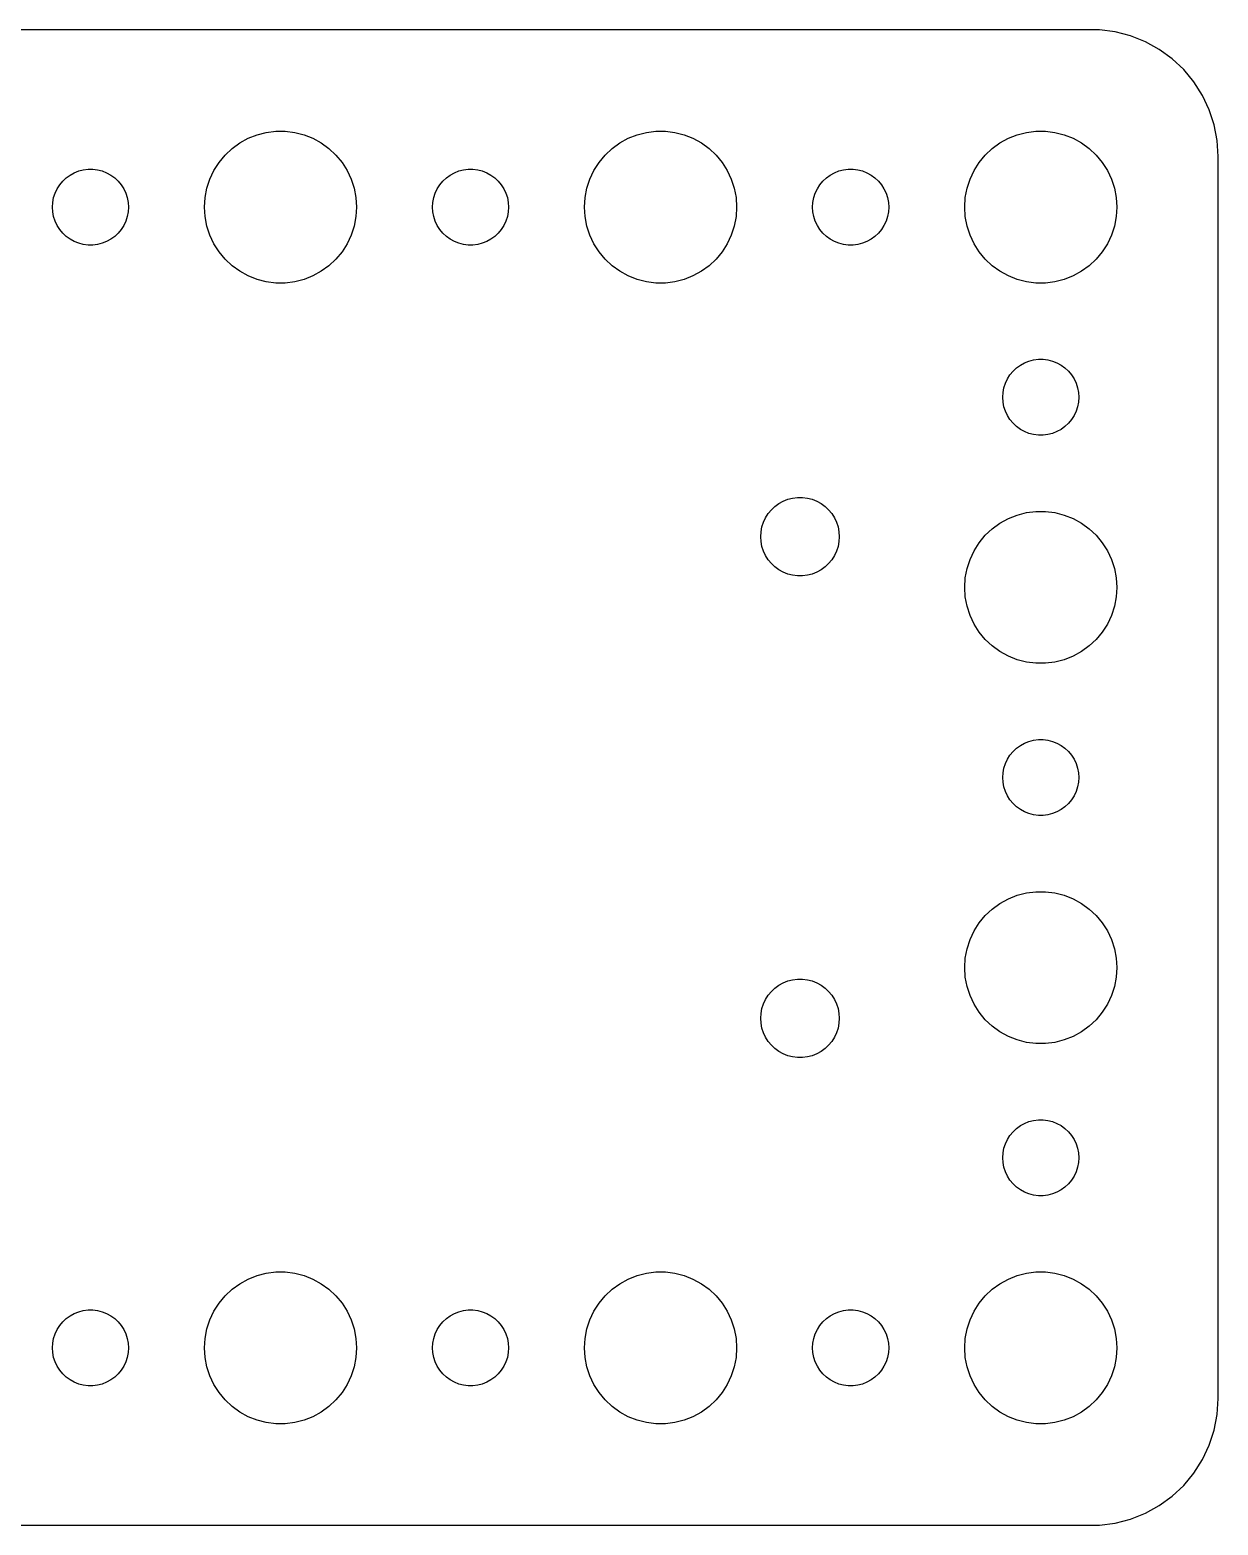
# Model space of a CAD drawing. Header units: metres. Extents: x -44.5 to 44.5, y -29.5 to 29.5.
# Drawn here: x -2.4 to 44.5, y -29.5 to 29.5 of the extents above; entities that cross this region are included whole.
import ezdxf

# ---------------------------------------------------------------- set-up
doc = ezdxf.new("R2010")
doc.units = ezdxf.units.M

msp = doc.modelspace()

# ---------------------------------------------------------------- linework, layer by layer
for p, q in [((39.8139, 29.4901), (-39.8139, 29.4901)), ((40.4369, 29.4114), (39.8139, 29.4901)), ((41.0451, 29.2553), (40.4369, 29.4114)), ((41.6289, 29.0241), (41.0451, 29.2553)), ((42.1791, 28.7216), (41.6289, 29.0241)), ((42.6871, 28.3526), (42.1791, 28.7216)), ((43.1448, 27.9227), (42.6871, 28.3526)), ((43.5451, 27.4389), (43.1448, 27.9227)), ((43.8815, 26.9088), (43.5451, 27.4389)), ((44.1489, 26.3406), (43.8815, 26.9088)), ((44.3429, 25.7434), (44.1489, 26.3406)), ((6.57294, 25.3532), (6.93785, 25.4469)), ((6.93785, 25.4469), (7.31161, 25.4941)), ((7.31161, 25.4941), (7.68837, 25.4941)), ((7.68837, 25.4941), (8.06213, 25.4469)), ((8.06213, 25.4469), (8.42705, 25.3532)), ((21.5729, 25.3532), (21.9379, 25.4469)), ((21.9379, 25.4469), (22.3116, 25.4941)), ((22.3116, 25.4941), (22.6884, 25.4941)), ((22.6884, 25.4941), (23.0621, 25.4469)), ((23.0621, 25.4469), (23.427, 25.3532)), ((36.5729, 25.3532), (36.9379, 25.4469)), ((36.9379, 25.4469), (37.3116, 25.4941)), ((37.3116, 25.4941), (37.6884, 25.4941)), ((37.6884, 25.4941), (38.0621, 25.4469)), ((38.0621, 25.4469), (38.427, 25.3532)), ((44.4606, 25.1267), (44.3429, 25.7434)), ((5.31308, 24.5536), (5.58772, 24.8115)), ((5.58772, 24.8115), (5.89252, 25.033)), ((5.89252, 25.033), (6.22266, 25.2145)), ((6.22266, 25.2145), (6.57294, 25.3532)), ((8.42705, 25.3532), (8.77733, 25.2145)), ((8.77733, 25.2145), (9.10747, 25.033)), ((9.10747, 25.033), (9.41226, 24.8115)), ((9.41226, 24.8115), (9.6869, 24.5536)), ((20.3131, 24.5536), (20.5877, 24.8115)), ((20.5877, 24.8115), (20.8925, 25.033)), ((20.8925, 25.033), (21.2227, 25.2145)), ((21.2227, 25.2145), (21.5729, 25.3532)), ((23.427, 25.3532), (23.7773, 25.2145)), ((23.7773, 25.2145), (24.1075, 25.033)), ((24.1075, 25.033), (24.4123, 24.8115)), ((24.4123, 24.8115), (24.6869, 24.5536)), ((35.3131, 24.5536), (35.5877, 24.8115)), ((35.5877, 24.8115), (35.8925, 25.033)), ((35.8925, 25.033), (36.2227, 25.2145)), ((36.2227, 25.2145), (36.5729, 25.3532)), ((38.427, 25.3532), (38.7773, 25.2145)), ((38.7773, 25.2145), (39.1075, 25.033)), ((39.1075, 25.033), (39.4123, 24.8115)), ((39.4123, 24.8115), (39.6869, 24.5536)), ((44.5, 24.5), (44.4606, 25.1267)), ((4.87108, 23.9453), (5.07294, 24.2634)), ((5.07294, 24.2634), (5.31308, 24.5536)), ((9.6869, 24.5536), (9.92705, 24.2634)), ((9.92705, 24.2634), (10.1289, 23.9453)), ((19.8711, 23.9453), (20.0729, 24.2634)), ((20.0729, 24.2634), (20.3131, 24.5536)), ((24.6869, 24.5536), (24.927, 24.2634)), ((24.927, 24.2634), (25.1289, 23.9453)), ((34.8711, 23.9453), (35.0729, 24.2634)), ((35.0729, 24.2634), (35.3131, 24.5536)), ((39.6869, 24.5536), (39.927, 24.2634)), ((39.927, 24.2634), (40.1289, 23.9453)), ((44.5, -24.5), (44.5, 24.5)), ((-1.09344, 23.5268), (-0.956131, 23.6558)), ((-0.956131, 23.6558), (-0.803726, 23.7665)), ((-0.803726, 23.7665), (-0.638657, 23.8572)), ((-0.638657, 23.8572), (-0.463516, 23.9266)), ((-0.463516, 23.9266), (-0.281067, 23.9734)), ((-0.281067, 23.9734), (-0.094177, 23.997)), ((-0.094177, 23.997), (0.094177, 23.997)), ((0.094177, 23.997), (0.281067, 23.9734)), ((0.281067, 23.9734), (0.463516, 23.9266)), ((0.463516, 23.9266), (0.638657, 23.8572)), ((0.638657, 23.8572), (0.803726, 23.7665)), ((0.803726, 23.7665), (0.956131, 23.6558)), ((0.956131, 23.6558), (1.09344, 23.5268)), ((4.59424, 23.2461), (4.71066, 23.6044)), ((4.71066, 23.6044), (4.87108, 23.9453)), ((10.1289, 23.9453), (10.2893, 23.6044)), ((10.2893, 23.6044), (10.4057, 23.2461)), ((13.9065, 23.5268), (14.0439, 23.6558)), ((14.0439, 23.6558), (14.1963, 23.7665)), ((14.1963, 23.7665), (14.3613, 23.8572)), ((14.3613, 23.8572), (14.5365, 23.9266)), ((14.5365, 23.9266), (14.7189, 23.9734)), ((14.7189, 23.9734), (14.9058, 23.997)), ((14.9058, 23.997), (15.0942, 23.997)), ((15.0942, 23.997), (15.2811, 23.9734)), ((15.2811, 23.9734), (15.4635, 23.9266)), ((15.4635, 23.9266), (15.6387, 23.8572)), ((15.6387, 23.8572), (15.8037, 23.7665)), ((15.8037, 23.7665), (15.9561, 23.6558)), ((15.9561, 23.6558), (16.0934, 23.5268)), ((19.5942, 23.2461), (19.7107, 23.6044)), ((19.7107, 23.6044), (19.8711, 23.9453)), ((25.1289, 23.9453), (25.2893, 23.6044)), ((25.2893, 23.6044), (25.4057, 23.2461)), ((28.9065, 23.5268), (29.0439, 23.6558)), ((29.0439, 23.6558), (29.1963, 23.7665)), ((29.1963, 23.7665), (29.3613, 23.8572)), ((29.3613, 23.8572), (29.5365, 23.9266)), ((29.5365, 23.9266), (29.7189, 23.9734)), ((29.7189, 23.9734), (29.9058, 23.997)), ((29.9058, 23.997), (30.0942, 23.997)), ((30.0942, 23.997), (30.2811, 23.9734)), ((30.2811, 23.9734), (30.4635, 23.9266)), ((30.4635, 23.9266), (30.6387, 23.8572)), ((30.6387, 23.8572), (30.8037, 23.7665)), ((30.8037, 23.7665), (30.9561, 23.6558)), ((30.9561, 23.6558), (31.0934, 23.5268)), ((34.5942, 23.2461), (34.7107, 23.6044)), ((34.7107, 23.6044), (34.8711, 23.9453)), ((40.1289, 23.9453), (40.2893, 23.6044)), ((40.2893, 23.6044), (40.4057, 23.2461)), ((-1.45287, 22.873), (-1.39465, 23.0522)), ((-1.39465, 23.0522), (-1.31445, 23.2226)), ((-1.31445, 23.2226), (-1.21352, 23.3817)), ((-1.21352, 23.3817), (-1.09344, 23.5268)), ((1.09344, 23.5268), (1.21352, 23.3817)), ((1.21352, 23.3817), (1.31445, 23.2226)), ((1.31445, 23.2226), (1.39465, 23.0522)), ((1.39465, 23.0522), (1.45287, 22.873)), ((4.52365, 22.876), (4.59424, 23.2461)), ((10.4057, 23.2461), (10.4763, 22.876)), ((13.5471, 22.873), (13.6053, 23.0522)), ((13.6053, 23.0522), (13.6855, 23.2226)), ((13.6855, 23.2226), (13.7865, 23.3817)), ((13.7865, 23.3817), (13.9065, 23.5268)), ((16.0934, 23.5268), (16.2135, 23.3817)), ((16.2135, 23.3817), (16.3145, 23.2226)), ((16.3145, 23.2226), (16.3947, 23.0522)), ((16.3947, 23.0522), (16.4529, 22.873)), ((19.5237, 22.876), (19.5942, 23.2461)), ((25.4057, 23.2461), (25.4763, 22.876)), ((28.5471, 22.873), (28.6053, 23.0522)), ((28.6053, 23.0522), (28.6855, 23.2226)), ((28.6855, 23.2226), (28.7865, 23.3817)), ((28.7865, 23.3817), (28.9065, 23.5268)), ((31.0934, 23.5268), (31.2135, 23.3817)), ((31.2135, 23.3817), (31.3145, 23.2226)), ((31.3145, 23.2226), (31.3947, 23.0522)), ((31.3947, 23.0522), (31.4529, 22.873)), ((34.5237, 22.876), (34.5942, 23.2461)), ((40.4057, 23.2461), (40.4763, 22.876)), ((-1.5, 22.5), (-1.48816, 22.688)), ((-1.48816, 22.312), (-1.5, 22.5)), ((-1.48816, 22.688), (-1.45287, 22.873)), ((1.45287, 22.873), (1.48816, 22.688)), ((1.48816, 22.688), (1.5, 22.5)), ((1.5, 22.5), (1.48816, 22.312)), ((4.5, 22.5), (4.52365, 22.876)), ((4.52365, 22.124), (4.5, 22.5)), ((10.4763, 22.876), (10.5, 22.5)), ((10.5, 22.5), (10.4763, 22.124)), ((13.5, 22.5), (13.5118, 22.688)), ((13.5118, 22.312), (13.5, 22.5)), ((13.5118, 22.688), (13.5471, 22.873)), ((16.4529, 22.873), (16.4882, 22.688)), ((16.4882, 22.688), (16.5, 22.5)), ((16.5, 22.5), (16.4882, 22.312)), ((19.5, 22.5), (19.5237, 22.876)), ((19.5237, 22.124), (19.5, 22.5)), ((25.4763, 22.876), (25.5, 22.5)), ((25.5, 22.5), (25.4763, 22.124)), ((28.5, 22.5), (28.5118, 22.688)), ((28.5118, 22.312), (28.5, 22.5)), ((28.5118, 22.688), (28.5471, 22.873)), ((31.4529, 22.873), (31.4882, 22.688)), ((31.4882, 22.688), (31.5, 22.5)), ((31.5, 22.5), (31.4882, 22.312)), ((34.5, 22.5), (34.5237, 22.876)), ((34.5237, 22.124), (34.5, 22.5)), ((40.4763, 22.876), (40.5, 22.5)), ((40.5, 22.5), (40.4763, 22.124)), ((-1.45287, 22.127), (-1.48816, 22.312)), ((-1.39465, 21.9478), (-1.45287, 22.127)), ((-1.31445, 21.7774), (-1.39465, 21.9478)), ((1.39465, 21.9478), (1.31445, 21.7774)), ((1.45287, 22.127), (1.39465, 21.9478)), ((1.48816, 22.312), (1.45287, 22.127)), ((4.59424, 21.7539), (4.52365, 22.124)), ((10.4763, 22.124), (10.4057, 21.7539)), ((13.5471, 22.127), (13.5118, 22.312)), ((13.6053, 21.9478), (13.5471, 22.127)), ((13.6855, 21.7774), (13.6053, 21.9478)), ((16.3947, 21.9478), (16.3145, 21.7774)), ((16.4529, 22.127), (16.3947, 21.9478)), ((16.4882, 22.312), (16.4529, 22.127)), ((19.5942, 21.7539), (19.5237, 22.124)), ((25.4763, 22.124), (25.4057, 21.7539)), ((28.5471, 22.127), (28.5118, 22.312)), ((28.6053, 21.9478), (28.5471, 22.127)), ((28.6855, 21.7774), (28.6053, 21.9478)), ((31.3947, 21.9478), (31.3145, 21.7774)), ((31.4529, 22.127), (31.3947, 21.9478)), ((31.4882, 22.312), (31.4529, 22.127)), ((34.5942, 21.7539), (34.5237, 22.124)), ((40.4763, 22.124), (40.4057, 21.7539)), ((-1.21352, 21.6183), (-1.31445, 21.7774)), ((-1.09344, 21.4732), (-1.21352, 21.6183)), ((-0.956131, 21.3442), (-1.09344, 21.4732)), ((-0.803726, 21.2335), (-0.956131, 21.3442)), ((-0.638657, 21.1427), (-0.803726, 21.2335)), ((0.803726, 21.2335), (0.638657, 21.1427)), ((0.956131, 21.3442), (0.803726, 21.2335)), ((1.09344, 21.4732), (0.956131, 21.3442)), ((1.21352, 21.6183), (1.09344, 21.4732)), ((1.31445, 21.7774), (1.21352, 21.6183)), ((4.71066, 21.3956), (4.59424, 21.7539)), ((4.87108, 21.0547), (4.71066, 21.3956)), ((10.2893, 21.3956), (10.1289, 21.0547)), ((10.4057, 21.7539), (10.2893, 21.3956)), ((13.7865, 21.6183), (13.6855, 21.7774)), ((13.9065, 21.4732), (13.7865, 21.6183)), ((14.0439, 21.3442), (13.9065, 21.4732)), ((14.1963, 21.2335), (14.0439, 21.3442)), ((14.3613, 21.1427), (14.1963, 21.2335)), ((15.8037, 21.2335), (15.6387, 21.1427)), ((15.9561, 21.3442), (15.8037, 21.2335)), ((16.0934, 21.4732), (15.9561, 21.3442)), ((16.2135, 21.6183), (16.0934, 21.4732)), ((16.3145, 21.7774), (16.2135, 21.6183)), ((19.7107, 21.3956), (19.5942, 21.7539)), ((19.8711, 21.0547), (19.7107, 21.3956)), ((25.2893, 21.3956), (25.1289, 21.0547)), ((25.4057, 21.7539), (25.2893, 21.3956)), ((28.7865, 21.6183), (28.6855, 21.7774)), ((28.9065, 21.4732), (28.7865, 21.6183)), ((29.0439, 21.3442), (28.9065, 21.4732)), ((29.1963, 21.2335), (29.0439, 21.3442)), ((29.3613, 21.1427), (29.1963, 21.2335)), ((30.8037, 21.2335), (30.6387, 21.1427)), ((30.9561, 21.3442), (30.8037, 21.2335)), ((31.0934, 21.4732), (30.9561, 21.3442)), ((31.2135, 21.6183), (31.0934, 21.4732)), ((31.3145, 21.7774), (31.2135, 21.6183)), ((34.7107, 21.3956), (34.5942, 21.7539)), ((34.8711, 21.0547), (34.7107, 21.3956)), ((40.2893, 21.3956), (40.1289, 21.0547)), ((40.4057, 21.7539), (40.2893, 21.3956)), ((-0.463516, 21.0734), (-0.638657, 21.1427)), ((-0.281067, 21.0266), (-0.463516, 21.0734)), ((-0.094177, 21.003), (-0.281067, 21.0266)), ((0.094177, 21.003), (-0.094177, 21.003)), ((0.281067, 21.0266), (0.094177, 21.003)), ((0.463516, 21.0734), (0.281067, 21.0266)), ((0.638657, 21.1427), (0.463516, 21.0734)), ((5.07294, 20.7366), (4.87108, 21.0547)), ((5.31308, 20.4464), (5.07294, 20.7366)), ((9.92705, 20.7366), (9.6869, 20.4464)), ((10.1289, 21.0547), (9.92705, 20.7366)), ((14.5365, 21.0734), (14.3613, 21.1427)), ((14.7189, 21.0266), (14.5365, 21.0734)), ((14.9058, 21.003), (14.7189, 21.0266)), ((15.0942, 21.003), (14.9058, 21.003)), ((15.2811, 21.0266), (15.0942, 21.003)), ((15.4635, 21.0734), (15.2811, 21.0266)), ((15.6387, 21.1427), (15.4635, 21.0734)), ((20.0729, 20.7366), (19.8711, 21.0547)), ((20.3131, 20.4464), (20.0729, 20.7366)), ((24.927, 20.7366), (24.6869, 20.4464)), ((25.1289, 21.0547), (24.927, 20.7366)), ((29.5365, 21.0734), (29.3613, 21.1427)), ((29.7189, 21.0266), (29.5365, 21.0734)), ((29.9058, 21.003), (29.7189, 21.0266)), ((30.0942, 21.003), (29.9058, 21.003)), ((30.2811, 21.0266), (30.0942, 21.003)), ((30.4635, 21.0734), (30.2811, 21.0266)), ((30.6387, 21.1427), (30.4635, 21.0734)), ((35.0729, 20.7366), (34.8711, 21.0547)), ((35.3131, 20.4464), (35.0729, 20.7366)), ((39.927, 20.7366), (39.6869, 20.4464)), ((40.1289, 21.0547), (39.927, 20.7366)), ((5.58772, 20.1884), (5.31308, 20.4464)), ((5.89252, 19.967), (5.58772, 20.1884)), ((9.41226, 20.1884), (9.10747, 19.967)), ((9.6869, 20.4464), (9.41226, 20.1884)), ((20.5877, 20.1884), (20.3131, 20.4464)), ((20.8925, 19.967), (20.5877, 20.1884)), ((24.4123, 20.1884), (24.1075, 19.967)), ((24.6869, 20.4464), (24.4123, 20.1884)), ((35.5877, 20.1884), (35.3131, 20.4464)), ((35.8925, 19.967), (35.5877, 20.1884)), ((39.4123, 20.1884), (39.1075, 19.967)), ((39.6869, 20.4464), (39.4123, 20.1884)), ((6.22266, 19.7855), (5.89252, 19.967)), ((6.57294, 19.6468), (6.22266, 19.7855)), ((6.93785, 19.5531), (6.57294, 19.6468)), ((7.31161, 19.5059), (6.93785, 19.5531)), ((7.68837, 19.5059), (7.31161, 19.5059)), ((8.06213, 19.5531), (7.68837, 19.5059)), ((8.42705, 19.6468), (8.06213, 19.5531)), ((8.77733, 19.7855), (8.42705, 19.6468)), ((9.10747, 19.967), (8.77733, 19.7855)), ((21.2227, 19.7855), (20.8925, 19.967)), ((21.5729, 19.6468), (21.2227, 19.7855)), ((21.9379, 19.5531), (21.5729, 19.6468)), ((22.3116, 19.5059), (21.9379, 19.5531)), ((22.6884, 19.5059), (22.3116, 19.5059)), ((23.0621, 19.5531), (22.6884, 19.5059)), ((23.427, 19.6468), (23.0621, 19.5531)), ((23.7773, 19.7855), (23.427, 19.6468)), ((24.1075, 19.967), (23.7773, 19.7855)), ((36.2227, 19.7855), (35.8925, 19.967)), ((36.5729, 19.6468), (36.2227, 19.7855)), ((36.9379, 19.5531), (36.5729, 19.6468)), ((37.3116, 19.5059), (36.9379, 19.5531)), ((37.6884, 19.5059), (37.3116, 19.5059)), ((38.0621, 19.5531), (37.6884, 19.5059)), ((38.427, 19.6468), (38.0621, 19.5531)), ((38.7773, 19.7855), (38.427, 19.6468)), ((39.1075, 19.967), (38.7773, 19.7855)), ((36.2865, 15.8817), (36.4065, 16.0268)), ((36.4065, 16.0268), (36.5439, 16.1558)), ((36.5439, 16.1558), (36.6963, 16.2665)), ((36.6963, 16.2665), (36.8613, 16.3572)), ((36.8613, 16.3572), (37.0365, 16.4266)), ((37.0365, 16.4266), (37.2189, 16.4734)), ((37.2189, 16.4734), (37.4058, 16.497)), ((37.4058, 16.497), (37.5942, 16.497)), ((37.5942, 16.497), (37.7811, 16.4734)), ((37.7811, 16.4734), (37.9635, 16.4266)), ((37.9635, 16.4266), (38.1387, 16.3572)), ((38.1387, 16.3572), (38.3037, 16.2665)), ((38.3037, 16.2665), (38.4561, 16.1558)), ((38.4561, 16.1558), (38.5934, 16.0268)), ((38.5934, 16.0268), (38.7135, 15.8817)), ((36.0118, 15.188), (36.0471, 15.373)), ((36.0471, 15.373), (36.1053, 15.5522)), ((36.1053, 15.5522), (36.1855, 15.7226)), ((36.1855, 15.7226), (36.2865, 15.8817)), ((38.7135, 15.8817), (38.8145, 15.7226)), ((38.8145, 15.7226), (38.8947, 15.5522)), ((38.8947, 15.5522), (38.9529, 15.373)), ((38.9529, 15.373), (38.9882, 15.188)), ((36, 15), (36.0118, 15.188)), ((36.0118, 14.812), (36, 15)), ((36.0471, 14.627), (36.0118, 14.812)), ((38.9882, 14.812), (38.9529, 14.627)), ((38.9882, 15.188), (39, 15)), ((39, 15), (38.9882, 14.812)), ((36.1053, 14.4478), (36.0471, 14.627)), ((36.1855, 14.2774), (36.1053, 14.4478)), ((36.2865, 14.1183), (36.1855, 14.2774)), ((38.8145, 14.2774), (38.7135, 14.1183)), ((38.8947, 14.4478), (38.8145, 14.2774)), ((38.9529, 14.627), (38.8947, 14.4478)), ((36.4065, 13.9732), (36.2865, 14.1183)), ((36.5439, 13.8442), (36.4065, 13.9732)), ((36.6963, 13.7335), (36.5439, 13.8442)), ((36.8613, 13.6427), (36.6963, 13.7335)), ((37.0365, 13.5734), (36.8613, 13.6427)), ((37.2189, 13.5266), (37.0365, 13.5734)), ((37.9635, 13.5734), (37.7811, 13.5266)), ((38.1387, 13.6427), (37.9635, 13.5734)), ((38.3037, 13.7335), (38.1387, 13.6427)), ((38.4561, 13.8442), (38.3037, 13.7335)), ((38.5934, 13.9732), (38.4561, 13.8442)), ((38.7135, 14.1183), (38.5934, 13.9732)), ((37.4058, 13.5029), (37.2189, 13.5266)), ((37.5942, 13.5029), (37.4058, 13.5029)), ((37.7811, 13.5266), (37.5942, 13.5029)), ((26.8701, 10.561), (27.012, 10.6943)), ((27.012, 10.6943), (27.1695, 10.8087)), ((27.1695, 10.8087), (27.34, 10.9025)), ((27.34, 10.9025), (27.521, 10.9741)), ((27.521, 10.9741), (27.7095, 11.0225)), ((27.7095, 11.0225), (27.9027, 11.0469)), ((27.9027, 11.0469), (28.0973, 11.0469)), ((28.0973, 11.0469), (28.2904, 11.0225)), ((28.2904, 11.0225), (28.479, 10.9741)), ((28.479, 10.9741), (28.66, 10.9025)), ((28.66, 10.9025), (28.8305, 10.8087)), ((28.8305, 10.8087), (28.988, 10.6943)), ((28.988, 10.6943), (29.1299, 10.561)), ((26.4987, 9.88547), (26.5588, 10.0706)), ((26.5588, 10.0706), (26.6417, 10.2467)), ((26.6417, 10.2467), (26.746, 10.4111)), ((26.746, 10.4111), (26.8701, 10.561)), ((29.1299, 10.561), (29.254, 10.4111)), ((29.254, 10.4111), (29.3583, 10.2467)), ((29.3583, 10.2467), (29.4411, 10.0706)), ((29.4411, 10.0706), (29.5013, 9.88547)), ((35.5877, 9.81154), (35.8925, 10.033)), ((35.8925, 10.033), (36.2227, 10.2145)), ((36.2227, 10.2145), (36.5729, 10.3532)), ((36.5729, 10.3532), (36.9379, 10.4469)), ((36.9379, 10.4469), (37.3116, 10.4941)), ((37.3116, 10.4941), (37.6884, 10.4941)), ((37.6884, 10.4941), (38.0621, 10.4469)), ((38.0621, 10.4469), (38.427, 10.3532)), ((38.427, 10.3532), (38.7773, 10.2145)), ((38.7773, 10.2145), (39.1075, 10.033)), ((39.1075, 10.033), (39.4123, 9.81154)), ((26.45, 9.5), (26.4622, 9.69426)), ((26.4622, 9.30573), (26.45, 9.5)), ((26.4622, 9.69426), (26.4987, 9.88547)), ((29.5013, 9.88547), (29.5378, 9.69426)), ((29.5378, 9.69426), (29.55, 9.5)), ((29.55, 9.5), (29.5378, 9.30573)), ((35.0729, 9.26335), (35.3131, 9.55363)), ((35.3131, 9.55363), (35.5877, 9.81154)), ((39.4123, 9.81154), (39.6869, 9.55363)), ((39.6869, 9.55363), (39.927, 9.26335)), ((26.4987, 9.11452), (26.4622, 9.30573)), ((26.5588, 8.9294), (26.4987, 9.11452)), ((26.6417, 8.75328), (26.5588, 8.9294)), ((29.4411, 8.9294), (29.3583, 8.75328)), ((29.5013, 9.11452), (29.4411, 8.9294)), ((29.5378, 9.30573), (29.5013, 9.11452)), ((34.7107, 8.60437), (34.8711, 8.94525)), ((34.8711, 8.94525), (35.0729, 9.26335)), ((39.927, 9.26335), (40.1289, 8.94525)), ((40.1289, 8.94525), (40.2893, 8.60437)), ((26.746, 8.58893), (26.6417, 8.75328)), ((26.8701, 8.43895), (26.746, 8.58893)), ((27.012, 8.30569), (26.8701, 8.43895)), ((27.1695, 8.19128), (27.012, 8.30569)), ((28.988, 8.30569), (28.8305, 8.19128)), ((29.1299, 8.43895), (28.988, 8.30569)), ((29.254, 8.58893), (29.1299, 8.43895)), ((29.3583, 8.75328), (29.254, 8.58893)), ((34.5942, 8.24606), (34.7107, 8.60437)), ((40.2893, 8.60437), (40.4057, 8.24606)), ((27.34, 8.09752), (27.1695, 8.19128)), ((27.521, 8.02585), (27.34, 8.09752)), ((27.7095, 7.97745), (27.521, 8.02585)), ((27.9027, 7.95305), (27.7095, 7.97745)), ((28.0973, 7.95305), (27.9027, 7.95305)), ((28.2904, 7.97745), (28.0973, 7.95305)), ((28.479, 8.02585), (28.2904, 7.97745)), ((28.66, 8.09752), (28.479, 8.02585)), ((28.8305, 8.19128), (28.66, 8.09752)), ((34.5, 7.5), (34.5237, 7.87599)), ((34.5237, 7.87599), (34.5942, 8.24606)), ((40.4057, 8.24606), (40.4763, 7.87599)), ((40.4763, 7.87599), (40.5, 7.5)), ((34.5237, 7.12399), (34.5, 7.5)), ((34.5942, 6.75392), (34.5237, 7.12399)), ((40.4763, 7.12399), (40.4057, 6.75392)), ((40.5, 7.5), (40.4763, 7.12399)), ((34.7107, 6.39561), (34.5942, 6.75392)), ((40.4057, 6.75392), (40.2893, 6.39561)), ((34.8711, 6.05473), (34.7107, 6.39561)), ((35.0729, 5.73663), (34.8711, 6.05473)), ((40.1289, 6.05473), (39.927, 5.73663)), ((40.2893, 6.39561), (40.1289, 6.05473)), ((35.3131, 5.44635), (35.0729, 5.73663)), ((35.5877, 5.18845), (35.3131, 5.44635)), ((39.6869, 5.44635), (39.4123, 5.18845)), ((39.927, 5.73663), (39.6869, 5.44635)), ((35.8925, 4.96701), (35.5877, 5.18845)), ((36.2227, 4.78551), (35.8925, 4.96701)), ((36.5729, 4.64682), (36.2227, 4.78551)), ((38.7773, 4.78551), (38.427, 4.64682)), ((39.1075, 4.96701), (38.7773, 4.78551)), ((39.4123, 5.18845), (39.1075, 4.96701)), ((36.9379, 4.55313), (36.5729, 4.64682)), ((37.3116, 4.50591), (36.9379, 4.55313)), ((37.6884, 4.50591), (37.3116, 4.50591)), ((38.0621, 4.55313), (37.6884, 4.50591)), ((38.427, 4.64682), (38.0621, 4.55313)), ((36.5439, 1.15576), (36.6963, 1.26648)), ((36.6963, 1.26648), (36.8613, 1.35724)), ((36.8613, 1.35724), (37.0365, 1.42657)), ((37.0365, 1.42657), (37.2189, 1.47342)), ((37.2189, 1.47342), (37.4058, 1.49704)), ((37.4058, 1.49704), (37.5942, 1.49704)), ((37.5942, 1.49704), (37.7811, 1.47342)), ((37.7811, 1.47342), (37.9635, 1.42657)), ((37.9635, 1.42657), (38.1387, 1.35724)), ((38.1387, 1.35724), (38.3037, 1.26648)), ((38.3037, 1.26648), (38.4561, 1.15576)), ((36.1053, 0.552185), (36.1855, 0.722626)), ((36.1855, 0.722626), (36.2865, 0.881668)), ((36.2865, 0.881668), (36.4065, 1.02681)), ((36.4065, 1.02681), (36.5439, 1.15576)), ((38.4561, 1.15576), (38.5934, 1.02681)), ((38.5934, 1.02681), (38.7135, 0.881668)), ((38.7135, 0.881668), (38.8145, 0.722626)), ((38.8145, 0.722626), (38.8947, 0.552185)), ((36, 0), (36.0118, 0.187988)), ((36.0118, -0.187988), (36, 0)), ((36.0118, 0.187988), (36.0471, 0.373032)), ((36.0471, 0.373032), (36.1053, 0.552185)), ((38.8947, 0.552185), (38.9529, 0.373032)), ((38.9529, 0.373032), (38.9882, 0.187988)), ((38.9882, 0.187988), (39, 0)), ((39, 0), (38.9882, -0.187988)), ((36.0471, -0.373032), (36.0118, -0.187988)), ((36.1053, -0.552185), (36.0471, -0.373032)), ((36.1855, -0.722626), (36.1053, -0.552185)), ((38.8947, -0.552185), (38.8145, -0.722626)), ((38.9529, -0.373032), (38.8947, -0.552185)), ((38.9882, -0.187988), (38.9529, -0.373032)), ((36.2865, -0.881668), (36.1855, -0.722626)), ((36.4065, -1.02681), (36.2865, -0.881668)), ((36.5439, -1.15576), (36.4065, -1.02681)), ((36.6963, -1.26648), (36.5439, -1.15576)), ((38.4561, -1.15576), (38.3037, -1.26648)), ((38.5934, -1.02681), (38.4561, -1.15576)), ((38.7135, -0.881668), (38.5934, -1.02681)), ((38.8145, -0.722626), (38.7135, -0.881668)), ((36.8613, -1.35724), (36.6963, -1.26648)), ((37.0365, -1.42657), (36.8613, -1.35724)), ((37.2189, -1.47342), (37.0365, -1.42657)), ((37.4058, -1.49704), (37.2189, -1.47342)), ((37.5942, -1.49704), (37.4058, -1.49704)), ((37.7811, -1.47342), (37.5942, -1.49704)), ((37.9635, -1.42657), (37.7811, -1.47342)), ((38.1387, -1.35724), (37.9635, -1.42657)), ((38.3037, -1.26648), (38.1387, -1.35724)), ((36.2227, -4.78551), (36.5729, -4.64682)), ((36.5729, -4.64682), (36.9379, -4.55313)), ((36.9379, -4.55313), (37.3116, -4.50591)), ((37.3116, -4.50591), (37.6884, -4.50591)), ((37.6884, -4.50591), (38.0621, -4.55313)), ((38.0621, -4.55313), (38.427, -4.64682)), ((38.427, -4.64682), (38.7773, -4.78551)), ((35.3131, -5.44635), (35.5877, -5.18845)), ((35.5877, -5.18845), (35.8925, -4.96701)), ((35.8925, -4.96701), (36.2227, -4.78551)), ((38.7773, -4.78551), (39.1075, -4.96701)), ((39.1075, -4.96701), (39.4123, -5.18845)), ((39.4123, -5.18845), (39.6869, -5.44635)), ((34.8711, -6.05473), (35.0729, -5.73663)), ((35.0729, -5.73663), (35.3131, -5.44635)), ((39.6869, -5.44635), (39.927, -5.73663)), ((39.927, -5.73663), (40.1289, -6.05473)), ((34.5942, -6.75392), (34.7107, -6.39561)), ((34.7107, -6.39561), (34.8711, -6.05473)), ((40.1289, -6.05473), (40.2893, -6.39561)), ((40.2893, -6.39561), (40.4057, -6.75392)), ((34.5237, -7.12399), (34.5942, -6.75392)), ((40.4057, -6.75392), (40.4763, -7.12399)), ((34.5, -7.5), (34.5237, -7.12399)), ((34.5237, -7.87599), (34.5, -7.5)), ((40.4763, -7.12399), (40.5, -7.5)), ((40.5, -7.5), (40.4763, -7.87599)), ((27.012, -8.30569), (27.1695, -8.19128)), ((27.1695, -8.19128), (27.34, -8.09752)), ((27.34, -8.09752), (27.521, -8.02585)), ((27.521, -8.02585), (27.7095, -7.97745)), ((27.7095, -7.97745), (27.9027, -7.95305)), ((27.9027, -7.95305), (28.0973, -7.95305)), ((28.0973, -7.95305), (28.2904, -7.97745)), ((28.2904, -7.97745), (28.479, -8.02585)), ((28.479, -8.02585), (28.66, -8.09752)), ((28.66, -8.09752), (28.8305, -8.19128)), ((28.8305, -8.19128), (28.988, -8.30569)), ((34.5942, -8.24606), (34.5237, -7.87599)), ((34.7107, -8.60437), (34.5942, -8.24606)), ((40.4057, -8.24606), (40.2893, -8.60437)), ((40.4763, -7.87599), (40.4057, -8.24606)), ((26.5588, -8.9294), (26.6417, -8.75328)), ((26.6417, -8.75328), (26.746, -8.58893)), ((26.746, -8.58893), (26.8701, -8.43895)), ((26.8701, -8.43895), (27.012, -8.30569)), ((28.988, -8.30569), (29.1299, -8.43895)), ((29.1299, -8.43895), (29.254, -8.58893)), ((29.254, -8.58893), (29.3583, -8.75328)), ((29.3583, -8.75328), (29.4411, -8.9294)), ((34.8711, -8.94525), (34.7107, -8.60437)), ((40.2893, -8.60437), (40.1289, -8.94525)), ((26.45, -9.5), (26.4622, -9.30573)), ((26.4622, -9.30573), (26.4987, -9.11452)), ((26.4987, -9.11452), (26.5588, -8.9294)), ((29.4411, -8.9294), (29.5013, -9.11452)), ((29.5013, -9.11452), (29.5378, -9.30573)), ((29.5378, -9.30573), (29.55, -9.5)), ((35.0729, -9.26335), (34.8711, -8.94525)), ((35.3131, -9.55363), (35.0729, -9.26335)), ((39.927, -9.26335), (39.6869, -9.55363)), ((40.1289, -8.94525), (39.927, -9.26335)), ((26.4622, -9.69426), (26.45, -9.5)), ((26.4987, -9.88547), (26.4622, -9.69426)), ((26.5588, -10.0706), (26.4987, -9.88547)), ((29.5013, -9.88547), (29.4411, -10.0706)), ((29.5378, -9.69426), (29.5013, -9.88547)), ((29.55, -9.5), (29.5378, -9.69426)), ((35.5877, -9.81154), (35.3131, -9.55363)), ((35.8925, -10.033), (35.5877, -9.81154)), ((39.4123, -9.81154), (39.1075, -10.033)), ((39.6869, -9.55363), (39.4123, -9.81154)), ((26.6417, -10.2467), (26.5588, -10.0706)), ((26.746, -10.4111), (26.6417, -10.2467)), ((26.8701, -10.561), (26.746, -10.4111)), ((27.012, -10.6943), (26.8701, -10.561)), ((29.1299, -10.561), (28.988, -10.6943)), ((29.254, -10.4111), (29.1299, -10.561)), ((29.3583, -10.2467), (29.254, -10.4111)), ((29.4411, -10.0706), (29.3583, -10.2467)), ((36.2227, -10.2145), (35.8925, -10.033)), ((36.5729, -10.3532), (36.2227, -10.2145)), ((36.9379, -10.4469), (36.5729, -10.3532)), ((37.3116, -10.4941), (36.9379, -10.4469)), ((37.6884, -10.4941), (37.3116, -10.4941)), ((38.0621, -10.4469), (37.6884, -10.4941)), ((38.427, -10.3532), (38.0621, -10.4469)), ((38.7773, -10.2145), (38.427, -10.3532)), ((39.1075, -10.033), (38.7773, -10.2145)), ((27.1695, -10.8087), (27.012, -10.6943)), ((27.34, -10.9025), (27.1695, -10.8087)), ((27.521, -10.9741), (27.34, -10.9025)), ((27.7095, -11.0225), (27.521, -10.9741)), ((27.9027, -11.0469), (27.7095, -11.0225)), ((28.0973, -11.0469), (27.9027, -11.0469)), ((28.2904, -11.0225), (28.0973, -11.0469)), ((28.479, -10.9741), (28.2904, -11.0225)), ((28.66, -10.9025), (28.479, -10.9741)), ((28.8305, -10.8087), (28.66, -10.9025)), ((28.988, -10.6943), (28.8305, -10.8087)), ((37.0365, -13.5734), (37.2189, -13.5266)), ((37.2189, -13.5266), (37.4058, -13.5029)), ((37.4058, -13.5029), (37.5942, -13.5029)), ((37.5942, -13.5029), (37.7811, -13.5266)), ((37.7811, -13.5266), (37.9635, -13.5734)), ((36.1855, -14.2774), (36.2865, -14.1183)), ((36.2865, -14.1183), (36.4065, -13.9732)), ((36.4065, -13.9732), (36.5439, -13.8442)), ((36.5439, -13.8442), (36.6963, -13.7335)), ((36.6963, -13.7335), (36.8613, -13.6427)), ((36.8613, -13.6427), (37.0365, -13.5734)), ((37.9635, -13.5734), (38.1387, -13.6427)), ((38.1387, -13.6427), (38.3037, -13.7335)), ((38.3037, -13.7335), (38.4561, -13.8442)), ((38.4561, -13.8442), (38.5934, -13.9732)), ((38.5934, -13.9732), (38.7135, -14.1183)), ((38.7135, -14.1183), (38.8145, -14.2774)), ((36.0118, -14.812), (36.0471, -14.627)), ((36.0471, -14.627), (36.1053, -14.4478)), ((36.1053, -14.4478), (36.1855, -14.2774)), ((38.8145, -14.2774), (38.8947, -14.4478)), ((38.8947, -14.4478), (38.9529, -14.627)), ((38.9529, -14.627), (38.9882, -14.812)), ((36, -15), (36.0118, -14.812)), ((36.0118, -15.188), (36, -15)), ((36.0471, -15.373), (36.0118, -15.188)), ((38.9882, -15.188), (38.9529, -15.373)), ((38.9882, -14.812), (39, -15)), ((39, -15), (38.9882, -15.188)), ((36.1053, -15.5522), (36.0471, -15.373)), ((36.1855, -15.7226), (36.1053, -15.5522)), ((36.2865, -15.8817), (36.1855, -15.7226)), ((36.4065, -16.0268), (36.2865, -15.8817)), ((38.7135, -15.8817), (38.5934, -16.0268)), ((38.8145, -15.7226), (38.7135, -15.8817)), ((38.8947, -15.5522), (38.8145, -15.7226)), ((38.9529, -15.373), (38.8947, -15.5522)), ((36.5439, -16.1558), (36.4065, -16.0268)), ((36.6963, -16.2665), (36.5439, -16.1558)), ((36.8613, -16.3572), (36.6963, -16.2665)), ((37.0365, -16.4266), (36.8613, -16.3572)), ((37.2189, -16.4734), (37.0365, -16.4266)), ((37.4058, -16.497), (37.2189, -16.4734)), ((37.5942, -16.497), (37.4058, -16.497)), ((37.7811, -16.4734), (37.5942, -16.497)), ((37.9635, -16.4266), (37.7811, -16.4734)), ((38.1387, -16.3572), (37.9635, -16.4266)), ((38.3037, -16.2665), (38.1387, -16.3572)), ((38.4561, -16.1558), (38.3037, -16.2665)), ((38.5934, -16.0268), (38.4561, -16.1558)), ((5.58772, -20.1884), (5.89252, -19.967)), ((5.89252, -19.967), (6.22266, -19.7855)), ((6.22266, -19.7855), (6.57294, -19.6468)), ((6.57294, -19.6468), (6.93785, -19.5531)), ((6.93785, -19.5531), (7.31161, -19.5059)), ((7.31161, -19.5059), (7.68837, -19.5059)), ((7.68837, -19.5059), (8.06213, -19.5531)), ((8.06213, -19.5531), (8.42705, -19.6468)), ((8.42705, -19.6468), (8.77733, -19.7855)), ((8.77733, -19.7855), (9.10747, -19.967)), ((9.10747, -19.967), (9.41226, -20.1884)), ((20.5877, -20.1884), (20.8925, -19.967)), ((20.8925, -19.967), (21.2227, -19.7855)), ((21.2227, -19.7855), (21.5729, -19.6468)), ((21.5729, -19.6468), (21.9379, -19.5531)), ((21.9379, -19.5531), (22.3116, -19.5059)), ((22.3116, -19.5059), (22.6884, -19.5059)), ((22.6884, -19.5059), (23.0621, -19.5531)), ((23.0621, -19.5531), (23.427, -19.6468)), ((23.427, -19.6468), (23.7773, -19.7855)), ((23.7773, -19.7855), (24.1075, -19.967)), ((24.1075, -19.967), (24.4123, -20.1884)), ((35.5877, -20.1884), (35.8925, -19.967)), ((35.8925, -19.967), (36.2227, -19.7855)), ((36.2227, -19.7855), (36.5729, -19.6468)), ((36.5729, -19.6468), (36.9379, -19.5531)), ((36.9379, -19.5531), (37.3116, -19.5059)), ((37.3116, -19.5059), (37.6884, -19.5059)), ((37.6884, -19.5059), (38.0621, -19.5531)), ((38.0621, -19.5531), (38.427, -19.6468)), ((38.427, -19.6468), (38.7773, -19.7855)), ((38.7773, -19.7855), (39.1075, -19.967)), ((39.1075, -19.967), (39.4123, -20.1884)), ((5.07294, -20.7366), (5.31308, -20.4464)), ((5.31308, -20.4464), (5.58772, -20.1884)), ((9.41226, -20.1884), (9.6869, -20.4464)), ((9.6869, -20.4464), (9.92705, -20.7366)), ((20.0729, -20.7366), (20.3131, -20.4464)), ((20.3131, -20.4464), (20.5877, -20.1884)), ((24.4123, -20.1884), (24.6869, -20.4464)), ((24.6869, -20.4464), (24.927, -20.7366)), ((35.0729, -20.7366), (35.3131, -20.4464)), ((35.3131, -20.4464), (35.5877, -20.1884)), ((39.4123, -20.1884), (39.6869, -20.4464)), ((39.6869, -20.4464), (39.927, -20.7366)), ((-0.803726, -21.2335), (-0.638657, -21.1427)), ((-0.638657, -21.1427), (-0.463516, -21.0734)), ((-0.463516, -21.0734), (-0.281067, -21.0266)), ((-0.281067, -21.0266), (-0.094177, -21.003)), ((-0.094177, -21.003), (0.094177, -21.003)), ((0.094177, -21.003), (0.281067, -21.0266)), ((0.281067, -21.0266), (0.463516, -21.0734)), ((0.463516, -21.0734), (0.638657, -21.1427)), ((0.638657, -21.1427), (0.803726, -21.2335)), ((4.71066, -21.3956), (4.87108, -21.0547)), ((4.87108, -21.0547), (5.07294, -20.7366)), ((9.92705, -20.7366), (10.1289, -21.0547)), ((10.1289, -21.0547), (10.2893, -21.3956)), ((14.1963, -21.2335), (14.3613, -21.1427)), ((14.3613, -21.1427), (14.5365, -21.0734)), ((14.5365, -21.0734), (14.7189, -21.0266)), ((14.7189, -21.0266), (14.9058, -21.003)), ((14.9058, -21.003), (15.0942, -21.003)), ((15.0942, -21.003), (15.2811, -21.0266)), ((15.2811, -21.0266), (15.4635, -21.0734)), ((15.4635, -21.0734), (15.6387, -21.1427)), ((15.6387, -21.1427), (15.8037, -21.2335)), ((19.7107, -21.3956), (19.8711, -21.0547)), ((19.8711, -21.0547), (20.0729, -20.7366)), ((24.927, -20.7366), (25.1289, -21.0547)), ((25.1289, -21.0547), (25.2893, -21.3956)), ((29.1963, -21.2335), (29.3613, -21.1427)), ((29.3613, -21.1427), (29.5365, -21.0734)), ((29.5365, -21.0734), (29.7189, -21.0266)), ((29.7189, -21.0266), (29.9058, -21.003)), ((29.9058, -21.003), (30.0942, -21.003)), ((30.0942, -21.003), (30.2811, -21.0266)), ((30.2811, -21.0266), (30.4635, -21.0734)), ((30.4635, -21.0734), (30.6387, -21.1427)), ((30.6387, -21.1427), (30.8037, -21.2335)), ((34.7107, -21.3956), (34.8711, -21.0547)), ((34.8711, -21.0547), (35.0729, -20.7366)), ((39.927, -20.7366), (40.1289, -21.0547)), ((40.1289, -21.0547), (40.2893, -21.3956)), ((-1.39465, -21.9478), (-1.31445, -21.7774)), ((-1.31445, -21.7774), (-1.21352, -21.6183)), ((-1.21352, -21.6183), (-1.09344, -21.4732)), ((-1.09344, -21.4732), (-0.956131, -21.3442)), ((-0.956131, -21.3442), (-0.803726, -21.2335)), ((0.803726, -21.2335), (0.956131, -21.3442)), ((0.956131, -21.3442), (1.09344, -21.4732)), ((1.09344, -21.4732), (1.21352, -21.6183)), ((1.21352, -21.6183), (1.31445, -21.7774)), ((1.31445, -21.7774), (1.39465, -21.9478)), ((4.52365, -22.124), (4.59424, -21.7539)), ((4.59424, -21.7539), (4.71066, -21.3956)), ((10.2893, -21.3956), (10.4057, -21.7539)), ((10.4057, -21.7539), (10.4763, -22.124)), ((13.6053, -21.9478), (13.6855, -21.7774)), ((13.6855, -21.7774), (13.7865, -21.6183)), ((13.7865, -21.6183), (13.9065, -21.4732)), ((13.9065, -21.4732), (14.0439, -21.3442)), ((14.0439, -21.3442), (14.1963, -21.2335)), ((15.8037, -21.2335), (15.9561, -21.3442)), ((15.9561, -21.3442), (16.0934, -21.4732)), ((16.0934, -21.4732), (16.2135, -21.6183)), ((16.2135, -21.6183), (16.3145, -21.7774)), ((16.3145, -21.7774), (16.3947, -21.9478)), ((19.5237, -22.124), (19.5942, -21.7539)), ((19.5942, -21.7539), (19.7107, -21.3956)), ((25.2893, -21.3956), (25.4057, -21.7539)), ((25.4057, -21.7539), (25.4763, -22.124)), ((28.6053, -21.9478), (28.6855, -21.7774)), ((28.6855, -21.7774), (28.7865, -21.6183)), ((28.7865, -21.6183), (28.9065, -21.4732)), ((28.9065, -21.4732), (29.0439, -21.3442)), ((29.0439, -21.3442), (29.1963, -21.2335)), ((30.8037, -21.2335), (30.9561, -21.3442)), ((30.9561, -21.3442), (31.0934, -21.4732)), ((31.0934, -21.4732), (31.2135, -21.6183)), ((31.2135, -21.6183), (31.3145, -21.7774)), ((31.3145, -21.7774), (31.3947, -21.9478)), ((34.5237, -22.124), (34.5942, -21.7539)), ((34.5942, -21.7539), (34.7107, -21.3956)), ((40.2893, -21.3956), (40.4057, -21.7539)), ((40.4057, -21.7539), (40.4763, -22.124)), ((-1.5, -22.5), (-1.48816, -22.312)), ((-1.48816, -22.312), (-1.45287, -22.127)), ((-1.45287, -22.127), (-1.39465, -21.9478)), ((1.39465, -21.9478), (1.45287, -22.127)), ((1.45287, -22.127), (1.48816, -22.312)), ((1.48816, -22.312), (1.5, -22.5)), ((4.5, -22.5), (4.52365, -22.124)), ((10.4763, -22.124), (10.5, -22.5)), ((13.5, -22.5), (13.5118, -22.312)), ((13.5118, -22.312), (13.5471, -22.127)), ((13.5471, -22.127), (13.6053, -21.9478)), ((16.3947, -21.9478), (16.4529, -22.127)), ((16.4529, -22.127), (16.4882, -22.312)), ((16.4882, -22.312), (16.5, -22.5)), ((19.5, -22.5), (19.5237, -22.124)), ((25.4763, -22.124), (25.5, -22.5)), ((28.5, -22.5), (28.5118, -22.312)), ((28.5118, -22.312), (28.5471, -22.127)), ((28.5471, -22.127), (28.6053, -21.9478)), ((31.3947, -21.9478), (31.4529, -22.127)), ((31.4529, -22.127), (31.4882, -22.312)), ((31.4882, -22.312), (31.5, -22.5)), ((34.5, -22.5), (34.5237, -22.124)), ((40.4763, -22.124), (40.5, -22.5)), ((-1.48816, -22.688), (-1.5, -22.5)), ((-1.45287, -22.873), (-1.48816, -22.688)), ((-1.39465, -23.0522), (-1.45287, -22.873)), ((1.45287, -22.873), (1.39465, -23.0522)), ((1.48816, -22.688), (1.45287, -22.873)), ((1.5, -22.5), (1.48816, -22.688)), ((4.52365, -22.876), (4.5, -22.5)), ((4.59424, -23.2461), (4.52365, -22.876)), ((10.4763, -22.876), (10.4057, -23.2461)), ((10.5, -22.5), (10.4763, -22.876)), ((13.5118, -22.688), (13.5, -22.5)), ((13.5471, -22.873), (13.5118, -22.688)), ((13.6053, -23.0522), (13.5471, -22.873)), ((16.4529, -22.873), (16.3947, -23.0522)), ((16.4882, -22.688), (16.4529, -22.873)), ((16.5, -22.5), (16.4882, -22.688)), ((19.5237, -22.876), (19.5, -22.5)), ((19.5942, -23.2461), (19.5237, -22.876)), ((25.4763, -22.876), (25.4057, -23.2461)), ((25.5, -22.5), (25.4763, -22.876)), ((28.5118, -22.688), (28.5, -22.5)), ((28.5471, -22.873), (28.5118, -22.688)), ((28.6053, -23.0522), (28.5471, -22.873)), ((31.4529, -22.873), (31.3947, -23.0522)), ((31.4882, -22.688), (31.4529, -22.873)), ((31.5, -22.5), (31.4882, -22.688)), ((34.5237, -22.876), (34.5, -22.5)), ((34.5942, -23.2461), (34.5237, -22.876)), ((40.4763, -22.876), (40.4057, -23.2461)), ((40.5, -22.5), (40.4763, -22.876)), ((-1.31445, -23.2226), (-1.39465, -23.0522)), ((-1.21352, -23.3817), (-1.31445, -23.2226)), ((-1.09344, -23.5268), (-1.21352, -23.3817)), ((-0.956131, -23.6558), (-1.09344, -23.5268)), ((1.09344, -23.5268), (0.956131, -23.6558)), ((1.21352, -23.3817), (1.09344, -23.5268)), ((1.31445, -23.2226), (1.21352, -23.3817)), ((1.39465, -23.0522), (1.31445, -23.2226)), ((4.71066, -23.6044), (4.59424, -23.2461)), ((10.4057, -23.2461), (10.2893, -23.6044)), ((13.6855, -23.2226), (13.6053, -23.0522)), ((13.7865, -23.3817), (13.6855, -23.2226)), ((13.9065, -23.5268), (13.7865, -23.3817)), ((14.0439, -23.6558), (13.9065, -23.5268)), ((16.0934, -23.5268), (15.9561, -23.6558)), ((16.2135, -23.3817), (16.0934, -23.5268)), ((16.3145, -23.2226), (16.2135, -23.3817)), ((16.3947, -23.0522), (16.3145, -23.2226)), ((19.7107, -23.6044), (19.5942, -23.2461)), ((25.4057, -23.2461), (25.2893, -23.6044)), ((28.6855, -23.2226), (28.6053, -23.0522)), ((28.7865, -23.3817), (28.6855, -23.2226)), ((28.9065, -23.5268), (28.7865, -23.3817)), ((29.0439, -23.6558), (28.9065, -23.5268)), ((31.0934, -23.5268), (30.9561, -23.6558)), ((31.2135, -23.3817), (31.0934, -23.5268)), ((31.3145, -23.2226), (31.2135, -23.3817)), ((31.3947, -23.0522), (31.3145, -23.2226)), ((34.7107, -23.6044), (34.5942, -23.2461)), ((40.4057, -23.2461), (40.2893, -23.6044)), ((-0.803726, -23.7665), (-0.956131, -23.6558)), ((-0.638657, -23.8572), (-0.803726, -23.7665)), ((-0.463516, -23.9266), (-0.638657, -23.8572)), ((-0.281067, -23.9734), (-0.463516, -23.9266)), ((-0.094177, -23.997), (-0.281067, -23.9734)), ((0.094177, -23.997), (-0.094177, -23.997)), ((0.281067, -23.9734), (0.094177, -23.997)), ((0.463516, -23.9266), (0.281067, -23.9734)), ((0.638657, -23.8572), (0.463516, -23.9266)), ((0.803726, -23.7665), (0.638657, -23.8572)), ((0.956131, -23.6558), (0.803726, -23.7665)), ((4.87108, -23.9453), (4.71066, -23.6044)), ((5.07294, -24.2634), (4.87108, -23.9453)), ((10.1289, -23.9453), (9.92705, -24.2634)), ((10.2893, -23.6044), (10.1289, -23.9453)), ((14.1963, -23.7665), (14.0439, -23.6558)), ((14.3613, -23.8572), (14.1963, -23.7665)), ((14.5365, -23.9266), (14.3613, -23.8572)), ((14.7189, -23.9734), (14.5365, -23.9266)), ((14.9058, -23.997), (14.7189, -23.9734)), ((15.0942, -23.997), (14.9058, -23.997)), ((15.2811, -23.9734), (15.0942, -23.997)), ((15.4635, -23.9266), (15.2811, -23.9734)), ((15.6387, -23.8572), (15.4635, -23.9266)), ((15.8037, -23.7665), (15.6387, -23.8572)), ((15.9561, -23.6558), (15.8037, -23.7665)), ((19.8711, -23.9453), (19.7107, -23.6044)), ((20.0729, -24.2634), (19.8711, -23.9453)), ((25.1289, -23.9453), (24.927, -24.2634)), ((25.2893, -23.6044), (25.1289, -23.9453)), ((29.1963, -23.7665), (29.0439, -23.6558)), ((29.3613, -23.8572), (29.1963, -23.7665)), ((29.5365, -23.9266), (29.3613, -23.8572)), ((29.7189, -23.9734), (29.5365, -23.9266)), ((29.9058, -23.997), (29.7189, -23.9734)), ((30.0942, -23.997), (29.9058, -23.997)), ((30.2811, -23.9734), (30.0942, -23.997)), ((30.4635, -23.9266), (30.2811, -23.9734)), ((30.6387, -23.8572), (30.4635, -23.9266)), ((30.8037, -23.7665), (30.6387, -23.8572)), ((30.9561, -23.6558), (30.8037, -23.7665)), ((34.8711, -23.9453), (34.7107, -23.6044)), ((35.0729, -24.2634), (34.8711, -23.9453)), ((40.1289, -23.9453), (39.927, -24.2634)), ((40.2893, -23.6044), (40.1289, -23.9453)), ((5.31308, -24.5536), (5.07294, -24.2634)), ((5.58772, -24.8115), (5.31308, -24.5536)), ((9.6869, -24.5536), (9.41226, -24.8115)), ((9.92705, -24.2634), (9.6869, -24.5536)), ((20.3131, -24.5536), (20.0729, -24.2634)), ((20.5877, -24.8115), (20.3131, -24.5536)), ((24.6869, -24.5536), (24.4123, -24.8115)), ((24.927, -24.2634), (24.6869, -24.5536)), ((35.3131, -24.5536), (35.0729, -24.2634)), ((35.5877, -24.8115), (35.3131, -24.5536)), ((39.6869, -24.5536), (39.4123, -24.8115)), ((39.927, -24.2634), (39.6869, -24.5536)), ((44.4606, -25.1267), (44.5, -24.5)), ((5.89252, -25.033), (5.58772, -24.8115)), ((6.22266, -25.2145), (5.89252, -25.033)), ((6.57294, -25.3532), (6.22266, -25.2145)), ((6.93785, -25.4469), (6.57294, -25.3532)), ((8.42705, -25.3532), (8.06213, -25.4469)), ((8.77733, -25.2145), (8.42705, -25.3532)), ((9.10747, -25.033), (8.77733, -25.2145)), ((9.41226, -24.8115), (9.10747, -25.033)), ((20.8925, -25.033), (20.5877, -24.8115)), ((21.2227, -25.2145), (20.8925, -25.033)), ((21.5729, -25.3532), (21.2227, -25.2145)), ((21.9379, -25.4469), (21.5729, -25.3532)), ((23.427, -25.3532), (23.0621, -25.4469)), ((23.7773, -25.2145), (23.427, -25.3532)), ((24.1075, -25.033), (23.7773, -25.2145)), ((24.4123, -24.8115), (24.1075, -25.033)), ((35.8925, -25.033), (35.5877, -24.8115)), ((36.2227, -25.2145), (35.8925, -25.033)), ((36.5729, -25.3532), (36.2227, -25.2145)), ((36.9379, -25.4469), (36.5729, -25.3532)), ((38.427, -25.3532), (38.0621, -25.4469)), ((38.7773, -25.2145), (38.427, -25.3532)), ((39.1075, -25.033), (38.7773, -25.2145)), ((39.4123, -24.8115), (39.1075, -25.033)), ((44.3429, -25.7434), (44.4606, -25.1267)), ((7.31161, -25.4941), (6.93785, -25.4469)), ((7.68837, -25.4941), (7.31161, -25.4941)), ((8.06213, -25.4469), (7.68837, -25.4941)), ((22.3116, -25.4941), (21.9379, -25.4469)), ((22.6884, -25.4941), (22.3116, -25.4941)), ((23.0621, -25.4469), (22.6884, -25.4941)), ((37.3116, -25.4941), (36.9379, -25.4469)), ((37.6884, -25.4941), (37.3116, -25.4941)), ((38.0621, -25.4469), (37.6884, -25.4941)), ((44.1489, -26.3406), (44.3429, -25.7434)), ((43.8815, -26.9088), (44.1489, -26.3406)), ((43.5451, -27.4389), (43.8815, -26.9088)), ((43.1448, -27.9227), (43.5451, -27.4389)), ((42.6871, -28.3526), (43.1448, -27.9227)), ((41.6289, -29.0241), (42.1791, -28.7216)), ((42.1791, -28.7216), (42.6871, -28.3526)), ((-39.8139, -29.4901), (39.8139, -29.4901)), ((39.8139, -29.4901), (40.4369, -29.4114)), ((40.4369, -29.4114), (41.0451, -29.2553)), ((41.0451, -29.2553), (41.6289, -29.0241))]:
    msp.add_line(p, q)

doc.saveas('drawing.dxf')
